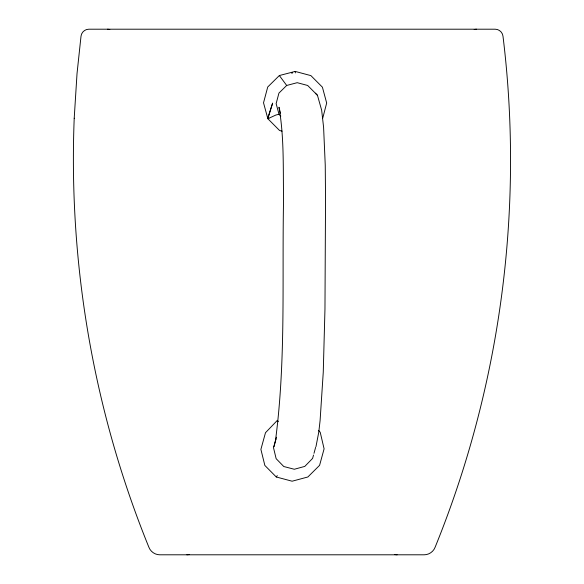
<?xml version="1.0" encoding="UTF-8"?>
<svg xmlns="http://www.w3.org/2000/svg" width="584" height="584" viewBox="0 0 584 584"><rect width="100%" height="100%" fill="white"/><g stroke="black" fill="none" stroke-linecap="round" stroke-linejoin="round"><path stroke-width="0.88" d="M275.451 440.759C286.072 360.671 281.933 279.437 283.576 198.903C283.014 168.375 284.277 137.43 278.977 107.252L280.539 113.281M315.966 446.687L318.798 431.985L320.098 420.531L323.259 372.19L324.967 309.038L325.536 198.903L325.244 165.017L323.594 127.312L321.66 110.223L317.455 95.294L307.673 85.476L297.212 82.687L286.678 85.461L278.933 93.104L276.13 103.645L279.021 114.26L280.816 116.07M322.718 118.238L326.675 103.032L322.412 87.184L310.9 75.621L295.205 71.43L279.349 75.533L267.728 87.001L263.523 102.813L267.859 118.734L279.539 130.466L282.036 131.166M274.005 446.687L276.458 437.219M313.528 455.016L312.601 458.396L304.804 466.397L294.307 469.259L283.766 466.514L276.137 458.666L273.502 447.709L275.852 439.161M313.995 453.323L315.608 447.395M267.72 118.238L272.633 103.091L268.012 118.238L268.866 118.238L267.859 118.734L275.889 115.033L279.021 114.26M278.32 421.728L277.371 420.349L265.486 432.722L260.895 449.388L264.851 465.441L276.276 476.982L277.298 475.624M474.171 29.521L476.471 29.2M186.88 554.8L189.501 554.537M107.529 29.2L109.828 29.521M394.499 554.537L397.12 554.8M276.276 476.982L292.117 481.209L307.877 476.982L319.587 465.339L324.098 448.841L320.214 432.262L318.521 430.423M315.345 93.184L317.455 95.294M286.678 85.461L279.349 75.533M295.205 71.43L295.394 72.905M292 72.314L292 73.635M74.212 118.238C68.394 264.413 93.732 411.8 148.927 547.332C150.599 551.749 155.132 554.844 159.855 554.8L424.145 554.8C428.868 554.844 433.401 551.749 435.073 547.332C500.59 386.404 524.176 208.707 502.992 36.252C502.649 32.354 499.057 29.134 495.144 29.2L88.856 29.2C84.943 29.134 81.351 32.354 81.008 36.252L77.022 73.635L74.212 118.238"/></g></svg>
